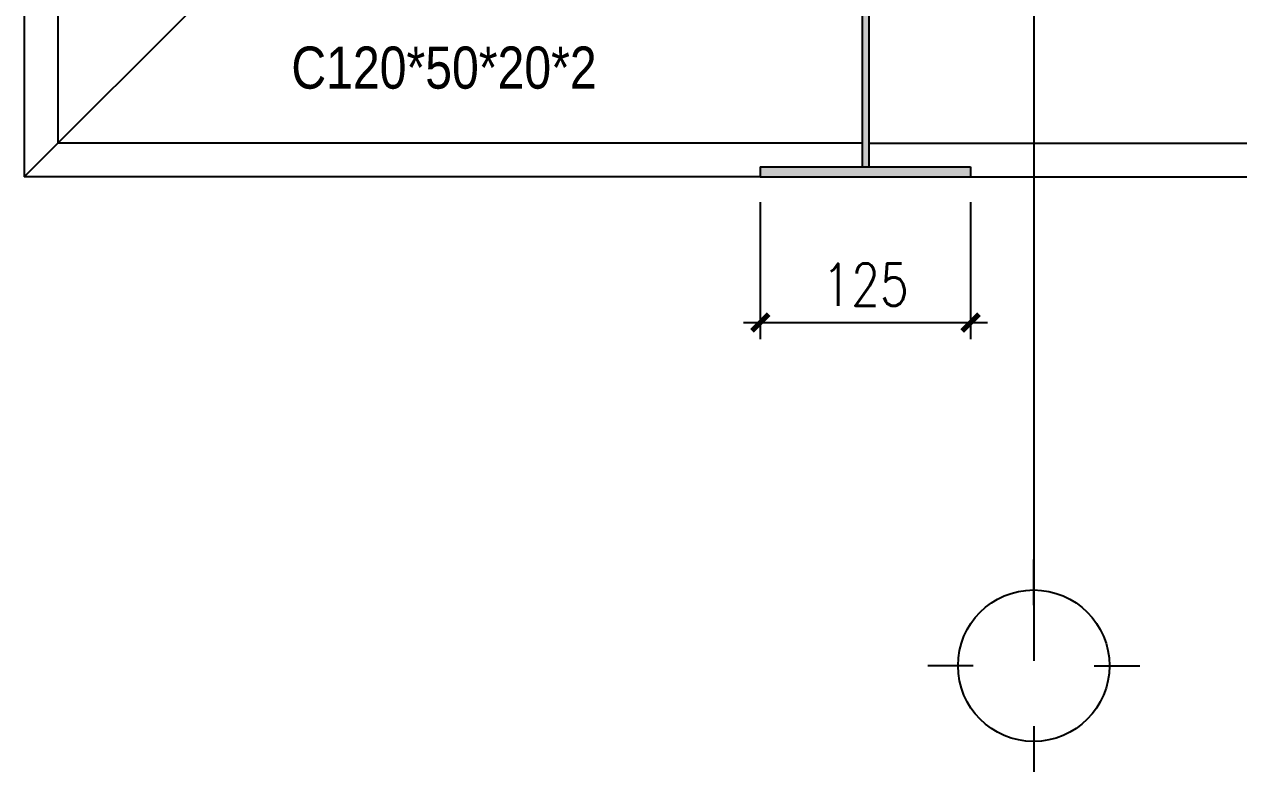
# Model space of a CAD drawing. Header units: inches. Extents: x 651127 to 1529722, y 768575 to 1021311.
# Drawn here: x 1220838 to 1228056, y 788414 to 792855 of the extents above; entities that cross this region are included whole.
import ezdxf
from ezdxf.enums import TextEntityAlignment as Align

# ---------------------------------------------------------------- set-up
doc = ezdxf.new("R2010")
doc.units = ezdxf.units.IN
doc.header["$LTSCALE"] = 1000
doc.header["$MEASUREMENT"] = 0
doc.linetypes.add('CENTER2', pattern=[1.125, 0.75, -0.125, 0.125, -0.125])
doc.layers.get('DEFPOINTS').update_dxf_attribs({"color": 8, "lineweight": 9})
for name, color, linetype in [('DWGshare.com_16', 2, 'Continuous'), ('DWGshare.com_19', 136, 'Continuous'), ('DWGshare.com_32', 253, 'Continuous'), ('DWGshare.com_34', 1, 'Continuous'), ('DWGshare.com_4', 8, 'CENTER2')]:
    doc.layers.add(name, color=color, linetype=linetype)
doc.styles.add('DWGshare.com_2', font='VHELVEB.TTF')
doc.styles.add('DWGshare.com_4', font='romans.shx', dxfattribs={"width": 0.8})
doc.styles.add('DWGshare.com_5', font='VHELVCN.TTF')
doc.dimstyles.new('DWGshare.com_7', dxfattribs={"dimscale": 100, "dimtxt": 2.5, "dimasz": 1, "dimexe": 1, "dimexo": 1.5, "dimgap": 1, "dimtad": 1, "dimdec": 0, "dimlfac": 0.1, "dimzin": 0, "dimdsep": 46, "dimtxsty": 'DWGshare.com_4', "dimblk": 'DWGshare.com_1', "dimcen": 1.5, "dimdle": 1, "dimclrd": 256, "dimclre": 256, "dimclrt": 7, "dimadec": 0, "dimazin": 0, "dimtfac": 1, "dimtdec": 0, "dimtix": 1, "dimtmove": 2, "dimatfit": 3, "dimfxl": 1, "dimtolj": 1, "dimtzin": 0, "dimarcsym": 0})

# ---------------------------------------------------------------- blocks, each defined once
blk = doc.blocks.new('DWGshare.com_1')
at = {"color": 0, "linetype": 'ByBlock', "const_width": 0.3}
blk.add_lwpolyline([(-0.5, -0.5), (0.5, 0.5)], dxfattribs=at)
blk = doc.blocks.new('*D985')
at = {"layer": 'DEFPOINTS', "color": 0, "ltscale": 100, "transparency": 16777216}
for p in [(1225212.7, 791949), (1226462.7, 791949), (1226462.7, 791083.1)]:
    blk.add_point(p, dxfattribs=at)
at = {"layer": 'DWGshare.com_19', "lineweight": -2, "ltscale": 100, "transparency": 16777216}
for p, q in [((1225212.7, 791799), (1225212.7, 790983.1)), ((1226462.7, 791799), (1226462.7, 790983.1)), ((1225112.7, 791083.1), (1226562.7, 791083.1))]:
    blk.add_line(p, q, dxfattribs=at)
at = {"layer": 'DWGshare.com_19', "lineweight": -2, "ltscale": 100, "transparency": 16777216, "xscale": 100, "yscale": 100, "zscale": 100, "rotation": 180}
blk.add_blockref('DWGshare.com_1', (1225212.7, 791083.1), dxfattribs=at)
at = {"layer": 'DWGshare.com_19', "lineweight": -2, "ltscale": 100, "transparency": 16777216, "xscale": 100, "yscale": 100, "zscale": 100}
blk.add_blockref('DWGshare.com_1', (1226462.7, 791083.1), dxfattribs=at)
at = {"layer": 'DWGshare.com_19', "color": 7, "ltscale": 100, "transparency": 16777216, "insert": (1225837.7, 791308.1), "char_height": 250, "attachment_point": 5, "style": 'DWGshare.com_4'}
blk.add_mtext('\\A1;125', dxfattribs=at)
blk = doc.blocks.new('DWGshare.com_2')
for p, q in [((0, 320), (0, 560)), ((-320, 0), (-560, 0)), ((320, 0), (560, 0)), ((0, -320), (0, -560))]:
    blk.add_line(p, q)
blk.add_circle((0, 0), 400)
at = {"linetype": 'Continuous', "style": 'DWGshare.com_2'}
blk.add_attdef('2', text='', height=350, dxfattribs=at).set_placement((0, 0), align=Align.MIDDLE_CENTER)

msp = doc.modelspace()

# ---------------------------------------------------------------- hatches: boundary and pattern name
at = {"layer": 'DWGshare.com_32', "ltscale": 100}
h = msp.add_hatch(color=256, dxfattribs=at)
h.paths.add_polyline_path([(1225212.7, 792009), (1225212.7, 791949), (1226462.7, 791949), (1226462.7, 792009)])
h.paths.add_polyline_path([(1225817.7, 793089), (1225817.7, 792009), (1225857.7, 792009), (1225857.7, 793089)])
h.paths.add_polyline_path([(1225212.7, 793149), (1225212.7, 793089), (1226462.7, 793089), (1226462.7, 793149)])

# ---------------------------------------------------------------- linework, layer by layer
for p, q in [((1221037.7, 798929), (1221037.7, 792149)), ((1220837.7, 798324), (1220837.7, 791949)), ((1220837.7, 791949), (1222037.7, 793149)), ((1225817.7, 792149), (1221037.7, 792149)), ((1225857.7, 792149), (1230994.2, 792149)), ((1225212.7, 791949), (1220837.7, 791949)), ((1226462.7, 791949), (1230994.2, 791949))]:
    msp.add_line(p, q, dxfattribs=at)
at = {"layer": 'DWGshare.com_34', "ltscale": 100}
for p, q in [((1225817.7, 793089), (1225817.7, 792009)), ((1225857.7, 793089), (1225857.7, 792009)), ((1225212.7, 792009), (1226462.7, 792009)), ((1225212.7, 792009), (1225212.7, 791949)), ((1225212.7, 791949), (1226462.7, 791949)), ((1226462.7, 792009), (1226462.7, 791949))]:
    msp.add_line(p, q, dxfattribs=at)
at = {"layer": 'DWGshare.com_4', "ltscale": 1000}
msp.add_line((1226837.7, 826156.9), (1226837.7, 789072.7), dxfattribs=at)

# ---------------------------------------------------------------- block references
at = {"layer": 'DWGshare.com_16', "color": 31, "xscale": 1.125, "yscale": 1.125, "zscale": 1.125}
msp.add_blockref('DWGshare.com_2', (1226837.7, 789043.8), dxfattribs=at)

# ---------------------------------------------------------------- texts
at = {"layer": 'DWGshare.com_16', "color": 2, "linetype": 'Continuous', "style": 'DWGshare.com_5'}
msp.add_text('C120*50*20*2', height=250, dxfattribs=at).set_placement((1222425.1, 792472.8))

# ---------------------------------------------------------------- dimensions: what is measured, and where the dimension line sits
at = {"layer": 'DWGshare.com_19', "ltscale": 100}
dim = msp.add_linear_dim(base=(1226462.7, 791083.1), p1=(1225212.7, 791949), p2=(1226462.7, 791949), angle=180, dimstyle='DWGshare.com_7', dxfattribs=at)
dim.commit()
dim.dimension.update_dxf_attribs({"geometry": '*D985', "text_midpoint": (1225837.7, 791308.1)})

doc.saveas('drawing.dxf')
